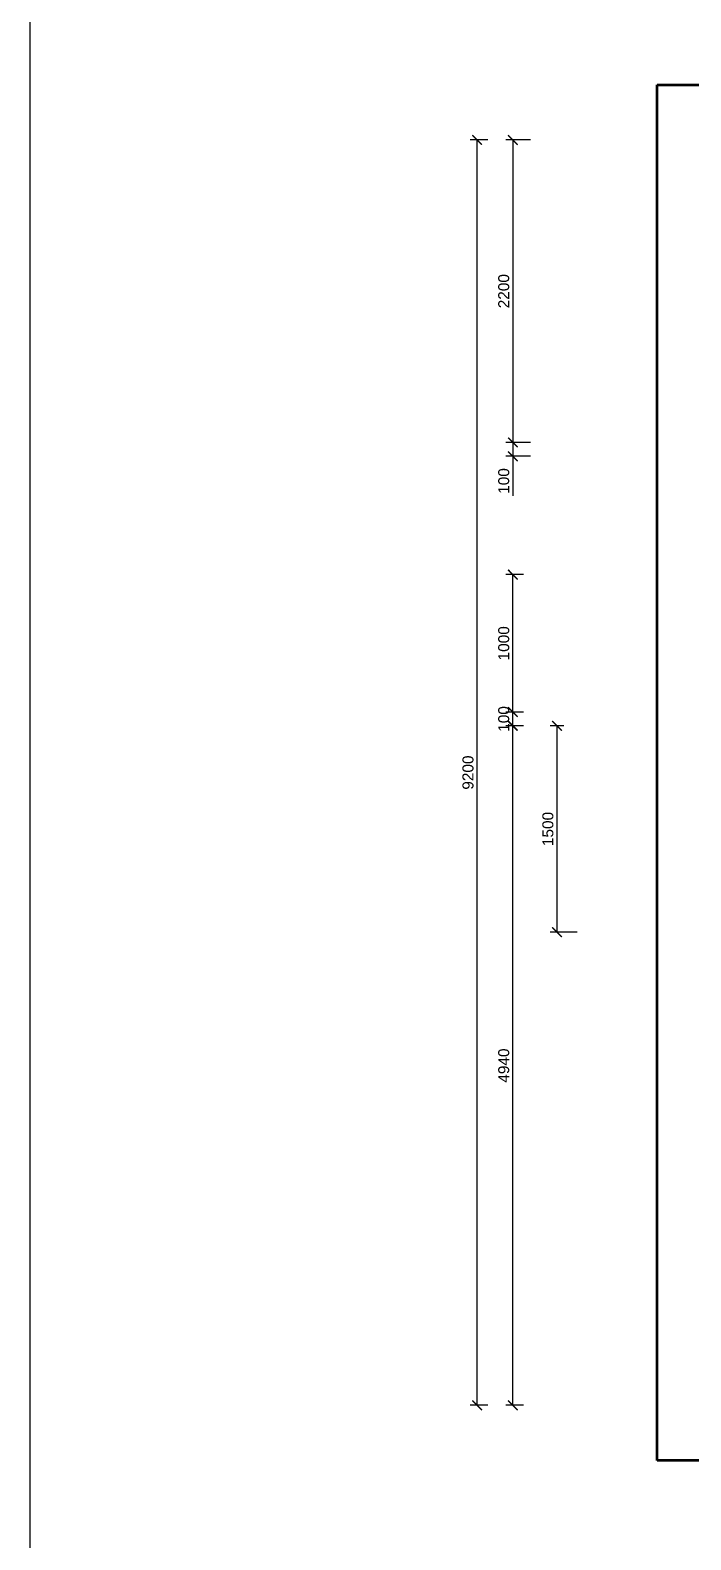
# Model space of a CAD drawing. Header units: metres. Extents: x -98677 to 89321, y -16450 to 242692.
# Drawn here: x -49749 to -44945, y 78262 to 89237 of the extents above; entities that cross this region are included whole.
import ezdxf

# ---------------------------------------------------------------- set-up
doc = ezdxf.new("R2010")
doc.units = ezdxf.units.M
doc.header["$LTSCALE"] = 0.001
doc.layers.add('külső fal', color=7, linetype='Continuous', lineweight=50)
doc.layers.add('Méret', color=7, linetype='Continuous')
doc.styles.add('dada', font='arial.ttf', dxfattribs={"height": 80})
doc.dimstyles.new('kicsi folyamatos', dxfattribs={"dimscale": 100, "dimtxt": 1, "dimasz": 0.7, "dimexe": 0.5, "dimexo": 0, "dimgap": 0.25, "dimtad": 1, "dimtxsty": 'dada', "dimblk1": 'ARCHTICK', "dimblk2": 'ARCHTICK', "dimsah": 1, "dimcen": 2.5, "dimadec": 0, "dimazin": 0, "dimtfac": 1, "dimtmove": 0, "dimatfit": 3, "dimldrblk": 'ARCHTICK', "dimfxl": 1, "dimarcsym": 0})

# ---------------------------------------------------------------- blocks, each defined once
blk = doc.blocks.new('_ArchTick')
at = {"color": 0, "linetype": 'ByBlock', "const_width": 0.15}
blk.add_lwpolyline([(-0.5, -0.5), (0.5, 0.5)], dxfattribs=at)
blk = doc.blocks.new('*D188')
at = {"layer": 'Defpoints', "color": 0, "ltscale": 10000}
for p in [(-46499, 88440), (-46421, 88440), (-46421, 79240)]:
    blk.add_point(p, dxfattribs=at)
at = {"layer": 'Méret', "color": 0, "lineweight": -2, "ltscale": 10000}
for p, q in [((-46421, 88440), (-46549, 88440)), ((-46499, 79240), (-46499, 88440)), ((-46421, 79240), (-46549, 79240))]:
    blk.add_line(p, q, dxfattribs=at)
at = {"layer": 'Méret', "color": 0, "lineweight": -2, "ltscale": 10000, "xscale": 70, "yscale": 70, "zscale": 70}
for p, rotation in [((-46499, 88440), 90), ((-46499, 79240), 270)]:
    blk.add_blockref('_ArchTick', p, dxfattribs=dict(at, rotation=rotation))
at = {"layer": 'Méret', "color": 0, "ltscale": 10000, "insert": (-46565, 83840), "char_height": 80, "attachment_point": 5, "rotation": 90, "style": 'dada'}
blk.add_mtext('9200', dxfattribs=at)
blk = doc.blocks.new('*D189')
at = {"layer": 'Defpoints', "color": 0, "ltscale": 10000}
for p in [(-46239, 84180), (-46162, 84180), (-46162, 79240)]:
    blk.add_point(p, dxfattribs=at)
at = {"layer": 'Méret', "color": 0, "lineweight": -2, "ltscale": 10000}
for p, q in [((-46162, 84180), (-46289, 84180)), ((-46239, 79240), (-46239, 84180)), ((-46162, 79240), (-46289, 79240))]:
    blk.add_line(p, q, dxfattribs=at)
at = {"layer": 'Méret', "color": 0, "lineweight": -2, "ltscale": 10000, "xscale": 70, "yscale": 70, "zscale": 70}
for p, rotation in [((-46239, 84180), 90), ((-46239, 79240), 270)]:
    blk.add_blockref('_ArchTick', p, dxfattribs=dict(at, rotation=rotation))
at = {"layer": 'Méret', "color": 0, "ltscale": 10000, "insert": (-46305, 81710), "char_height": 80, "attachment_point": 5, "rotation": 90, "style": 'dada'}
blk.add_mtext('4940', dxfattribs=at)
blk = doc.blocks.new('*D190')
at = {"layer": 'Defpoints', "color": 0, "ltscale": 10000}
for p in [(-46239, 84280), (-46162, 84280), (-46162, 84180)]:
    blk.add_point(p, dxfattribs=at)
at = {"layer": 'Méret', "color": 0, "lineweight": -2, "ltscale": 10000}
for p, q in [((-46162, 84280), (-46289, 84280)), ((-46162, 84180), (-46289, 84180)), ((-46239, 84180), (-46239, 84280))]:
    blk.add_line(p, q, dxfattribs=at)
at = {"layer": 'Méret', "color": 0, "lineweight": -2, "ltscale": 10000, "xscale": 70, "yscale": 70, "zscale": 70}
for p, rotation in [((-46239, 84280), 90), ((-46239, 84180), 270)]:
    blk.add_blockref('_ArchTick', p, dxfattribs=dict(at, rotation=rotation))
at = {"layer": 'Méret', "color": 0, "ltscale": 10000, "insert": (-46305, 84230), "char_height": 80, "attachment_point": 5, "rotation": 90, "style": 'dada'}
blk.add_mtext('100', dxfattribs=at)
blk = doc.blocks.new('*D191')
at = {"layer": 'Defpoints', "color": 0, "ltscale": 10000}
for p in [(-46239, 85280), (-46162, 85280), (-46162, 84280)]:
    blk.add_point(p, dxfattribs=at)
at = {"layer": 'Méret', "color": 0, "lineweight": -2, "ltscale": 10000}
for p, q in [((-46162, 85280), (-46289, 85280)), ((-46239, 84280), (-46239, 85280)), ((-46162, 84280), (-46289, 84280))]:
    blk.add_line(p, q, dxfattribs=at)
at = {"layer": 'Méret', "color": 0, "lineweight": -2, "ltscale": 10000, "xscale": 70, "yscale": 70, "zscale": 70}
for p, rotation in [((-46239, 85280), 90), ((-46239, 84280), 270)]:
    blk.add_blockref('_ArchTick', p, dxfattribs=dict(at, rotation=rotation))
at = {"layer": 'Méret', "color": 0, "ltscale": 10000, "insert": (-46305, 84780), "char_height": 80, "attachment_point": 5, "rotation": 90, "style": 'dada'}
blk.add_mtext('1000', dxfattribs=at)
blk = doc.blocks.new('*D192')
at = {"layer": 'Defpoints', "color": 0, "ltscale": 10000}
for p in [(-46110, 88440), (-46239, 86240), (-46110, 86240)]:
    blk.add_point(p, dxfattribs=at)
at = {"layer": 'Méret', "color": 0, "lineweight": -2, "ltscale": 10000}
for p, q in [((-46110, 88440), (-46289, 88440)), ((-46239, 88440), (-46239, 86240)), ((-46110, 86240), (-46289, 86240))]:
    blk.add_line(p, q, dxfattribs=at)
at = {"layer": 'Méret', "color": 0, "lineweight": -2, "ltscale": 10000, "xscale": 70, "yscale": 70, "zscale": 70}
for p, rotation in [((-46239, 88440), 90), ((-46239, 86240), 270)]:
    blk.add_blockref('_ArchTick', p, dxfattribs=dict(at, rotation=rotation))
at = {"layer": 'Méret', "color": 0, "ltscale": 10000, "insert": (-46305, 87340), "char_height": 80, "attachment_point": 5, "rotation": 90, "style": 'dada'}
blk.add_mtext('2200', dxfattribs=at)
blk = doc.blocks.new('*D193')
at = {"layer": 'Defpoints', "color": 0, "ltscale": 10000}
for p in [(-46110, 86240), (-46239, 86140), (-46110, 86140)]:
    blk.add_point(p, dxfattribs=at)
at = {"layer": 'Méret', "color": 0, "lineweight": -2, "ltscale": 10000}
for p, q in [((-46110, 86240), (-46289, 86240)), ((-46239, 86240), (-46239, 86140)), ((-46110, 86140), (-46289, 86140)), ((-46239, 86140), (-46239, 85851))]:
    blk.add_line(p, q, dxfattribs=at)
at = {"layer": 'Méret', "color": 0, "lineweight": -2, "ltscale": 10000, "xscale": 70, "yscale": 70, "zscale": 70}
for p, rotation in [((-46239, 86240), 90), ((-46239, 86140), 270)]:
    blk.add_blockref('_ArchTick', p, dxfattribs=dict(at, rotation=rotation))
at = {"layer": 'Méret', "color": 0, "ltscale": 10000, "insert": (-46305, 85960), "char_height": 80, "attachment_point": 5, "rotation": 90, "style": 'dada'}
blk.add_mtext('100', dxfattribs=at)
blk = doc.blocks.new('*D241')
at = {"layer": 'Defpoints', "color": 0, "ltscale": 10000}
for p in [(-45868, 84180), (-45918, 82680), (-45772, 82680)]:
    blk.add_point(p, dxfattribs=at)
at = {"layer": 'Méret', "color": 0, "lineweight": -2, "ltscale": 10000}
for p, q in [((-45868, 84180), (-45968, 84180)), ((-45918, 84180), (-45918, 82680)), ((-45772, 82680), (-45968, 82680))]:
    blk.add_line(p, q, dxfattribs=at)
at = {"layer": 'Méret', "color": 0, "lineweight": -2, "ltscale": 10000, "xscale": 70, "yscale": 70, "zscale": 70}
for p, rotation in [((-45918, 84180), 90), ((-45918, 82680), 270)]:
    blk.add_blockref('_ArchTick', p, dxfattribs=dict(at, rotation=rotation))
at = {"layer": 'Méret', "color": 0, "ltscale": 10000, "insert": (-45984, 83430), "char_height": 80, "attachment_point": 5, "rotation": 90, "style": 'dada'}
blk.add_mtext('1500', dxfattribs=at)

msp = doc.modelspace()

# ---------------------------------------------------------------- linework, layer by layer
at = {"ltscale": 10000}
msp.add_lwpolyline([(-49749.309, 99183.816), (15050.315, 99183.816), (15050.315, 71361.755), (-49749.309, 71361.755)], close=True, dxfattribs=at)
at = {"layer": 'külső fal'}
for p, q in [((-45189.787, 88439.815), (-45189.787, 88839.815)), ((-45189.787, 88839.815), (-42539.787, 88839.815)), ((-45189.787, 88439.815), (-45189.787, 88839.815)), ((-45189.787, 78839.815), (-45189.787, 88439.815)), ((-44789.787, 78839.815), (-45189.787, 78839.815)), ((-43189.787, 78839.815), (-45189.787, 78839.815))]:
    msp.add_line(p, q, dxfattribs=at)

# ---------------------------------------------------------------- dimensions: what is measured, and where the dimension line sits
at = {"layer": 'Méret', "ltscale": 10000}
for base, p1, p2, picture, middle in [((-46499.252, 88439.815), (-46421.328, 79239.815), (-46421.328, 88439.815), '*D188', (-46565.098, 83839.815)), ((-46239.022, 86239.815), (-46109.608, 88439.815), (-46109.608, 86239.815), '*D192', (-46304.868, 87339.815)), ((-46239.022, 86139.815), (-46109.608, 86239.815), (-46109.608, 86139.815), '*D193', (-46304.868, 85960.34)), ((-46239.022, 85279.815), (-46161.955, 84279.815), (-46161.955, 85279.815), '*D191', (-46304.868, 84779.815)), ((-46239.022, 84179.815), (-46161.955, 79239.815), (-46161.955, 84179.815), '*D189', (-46304.868, 81709.815)), ((-45918.45, 82679.815), (-45868.45, 84179.815), (-45771.927, 82679.815), '*D241', (-45984.296, 83429.815))]:
    dim = msp.add_linear_dim(base=base, p1=p1, p2=p2, angle=90, dimstyle='kicsi folyamatos', dxfattribs=at)
    dim.commit()
    dim.dimension.update_dxf_attribs({"geometry": picture, "text_midpoint": middle})
dim = msp.add_linear_dim(base=(-46239.022, 84279.815), p1=(-46161.955, 84179.815), p2=(-46161.955, 84279.815), angle=90, dimstyle='kicsi folyamatos', dxfattribs=at)
dim.commit()
dim.dimension.update_dxf_attribs({"geometry": '*D190', "text_midpoint": (-46239.022, 84229.815), "dimtype": 160})

doc.saveas('drawing.dxf')
